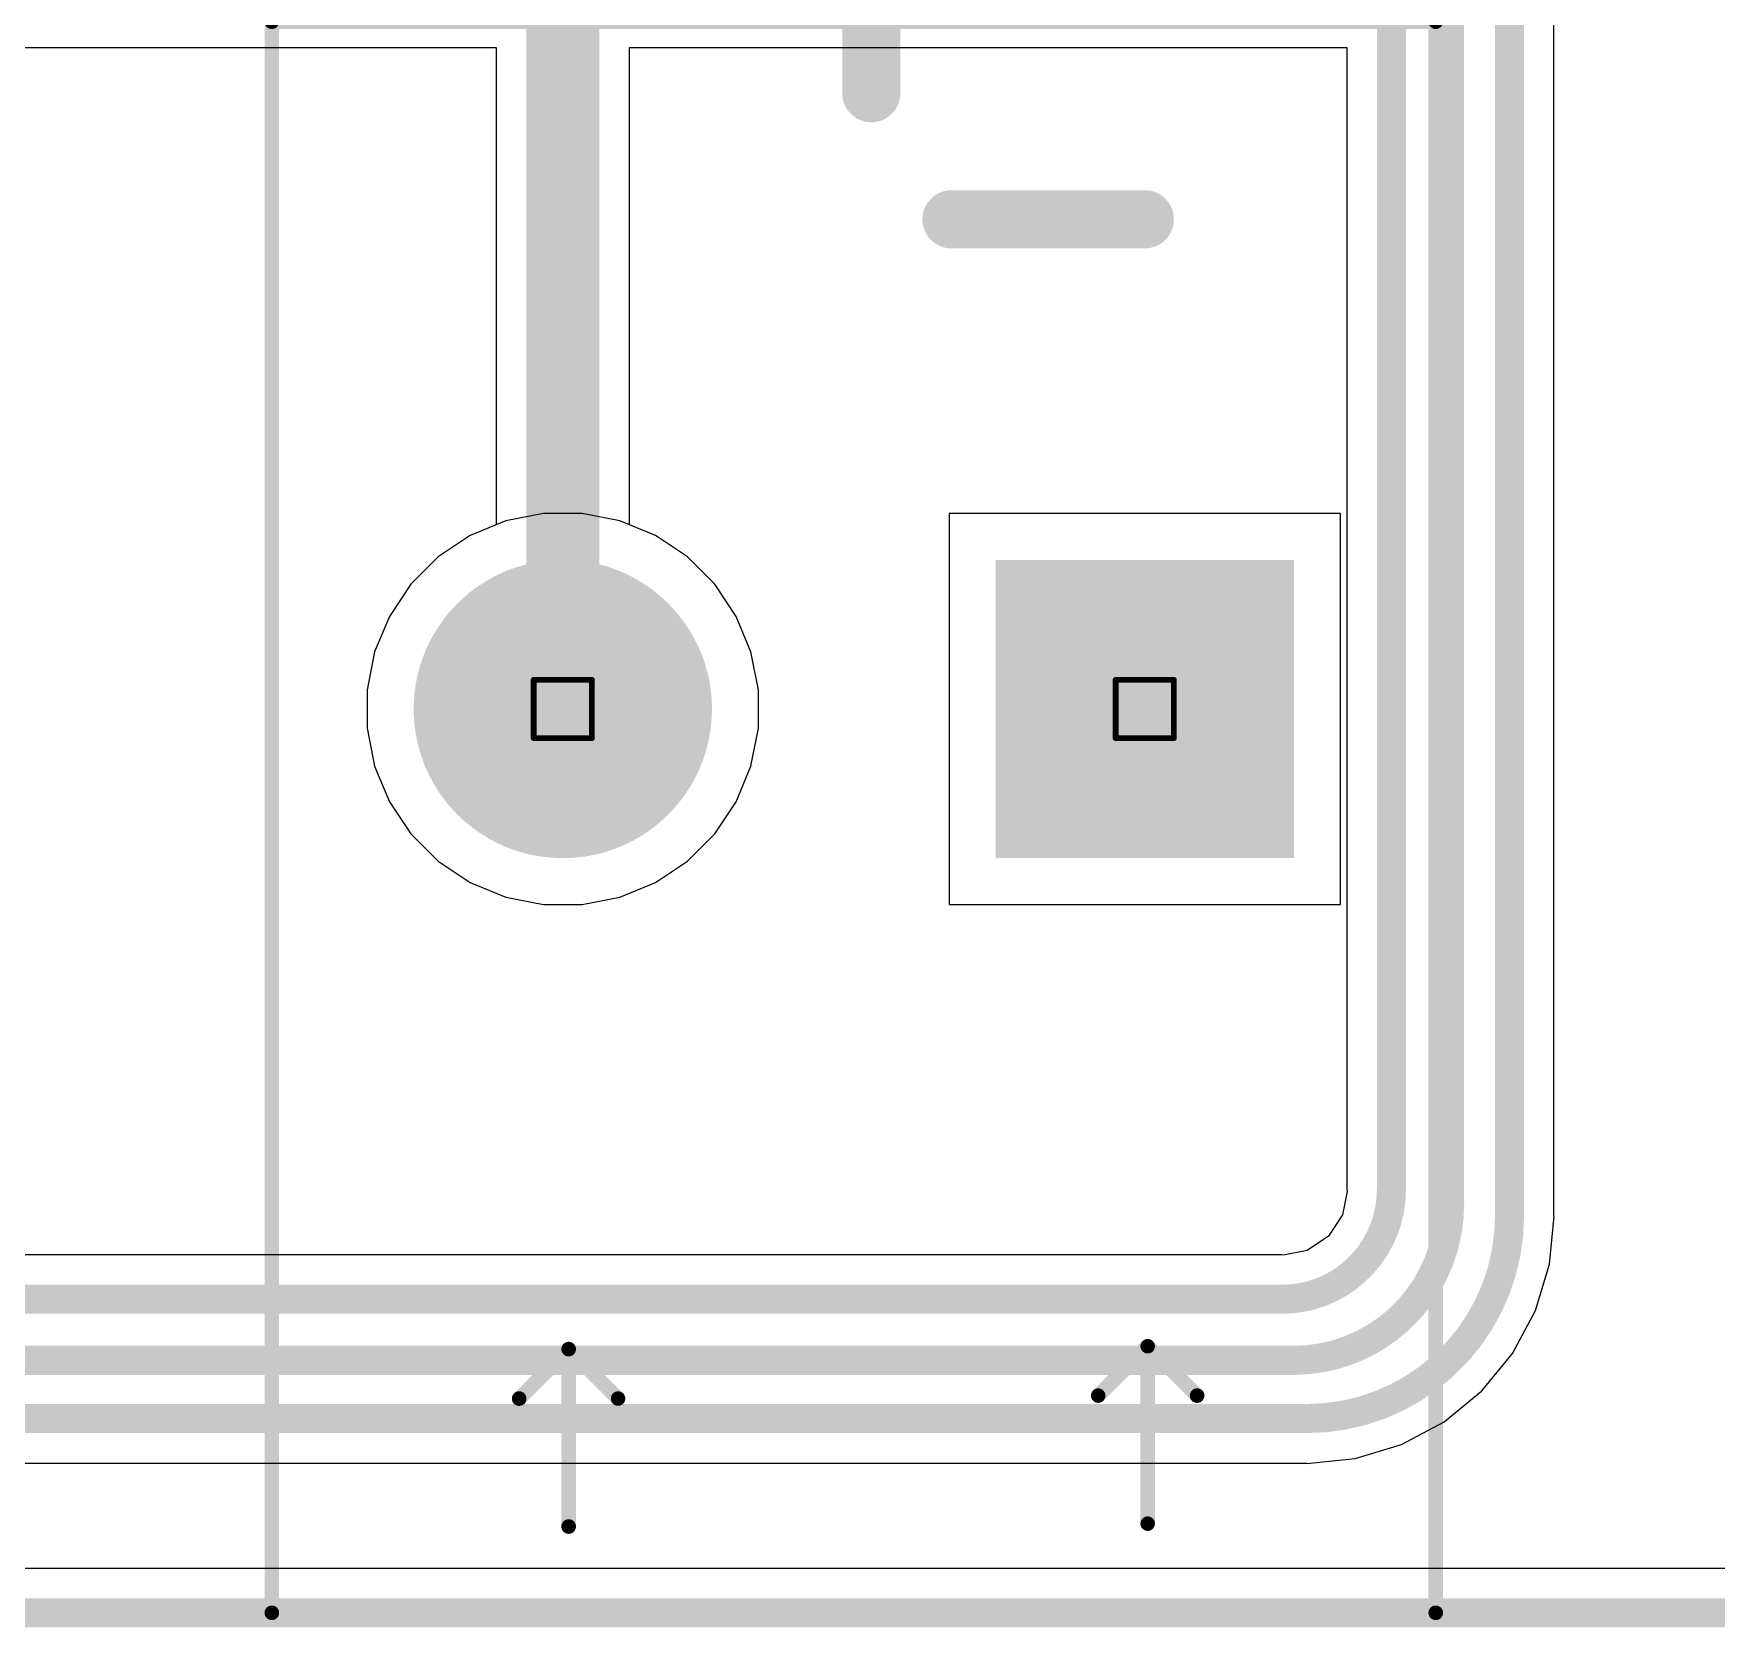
# Model space of a CAD drawing. Header units: inches. Extents: x -25 to 209, y 65 to 158.
# Drawn here: x 54.03 to 68.72, y 65.19 to 79.11 of the extents above; entities that cross this region are included whole.
import ezdxf

# ---------------------------------------------------------------- set-up
doc = ezdxf.new("R2010")
doc.units = ezdxf.units.IN
for name, color, linetype in [('Board Outline', 216, 'Continuous'), ('Bottom Layer', 5, 'Continuous'), ('Bottom Solder', 6, 'Continuous'), ('Drill Drawing', 1, 'Continuous'), ('Multi-Layer', 9, 'Continuous'), ('Pad Holes', 156, 'Continuous'), ('Top Layer', 1, 'Continuous'), ('Top Overlay', 2, 'Continuous'), ('Top Solder', 216, 'Continuous')]:
    doc.layers.add(name, color=color, linetype=linetype)

# ---------------------------------------------------------------- blocks, each defined once
blk = doc.blocks.new('TB008A_508_02BE_7')
at = {"layer": 'Bottom Layer'}
blk.add_hatch(color=5, dxfattribs=at).paths.add_polyline_path([(-3.74, 1.2), (-1.34, 1.2), (-1.34, -1.2), (-3.74, -1.2)])
h = blk.add_hatch(color=5, dxfattribs=at)
edge = h.paths.add_edge_path()
edge.add_arc((2.54, 0), 1.2, 0, 360)
at = {"layer": 'Bottom Solder'}
blk.add_hatch(color=6, dxfattribs=at).paths.add_polyline_path([(-3.842, 1.302), (-1.238, 1.302), (-1.238, -1.302), (-3.842, -1.302)])
h = blk.add_hatch(color=6, dxfattribs=at)
edge = h.paths.add_edge_path()
edge.add_arc((2.54, 0), 1.302, 0, 360)
at = {"layer": 'Multi-Layer'}
h = blk.add_hatch(color=9, dxfattribs=at)
edge = h.paths.add_edge_path()
edge.add_arc((2.54, 0), 1.2, 0, 360)
at = {"layer": 'Pad Holes'}
h = blk.add_hatch(color=7, dxfattribs=at)
edge = h.paths.add_edge_path()
edge.add_arc((-2.54, 0), 0.8, 0, 360)
h = blk.add_hatch(color=7, dxfattribs=at)
edge = h.paths.add_edge_path()
edge.add_arc((2.54, 0), 0.8, 0, 360)
at = {"layer": 'Top Layer'}
blk.add_hatch(color=1, dxfattribs=at).paths.add_polyline_path([(-3.74, 1.2), (-1.34, 1.2), (-1.34, -1.2), (-3.74, -1.2)])
h = blk.add_hatch(color=1, dxfattribs=at)
edge = h.paths.add_edge_path()
edge.add_arc((2.54, 0), 1.2, 0, 360)
at = {"layer": 'Top Solder'}
blk.add_hatch(color=216, dxfattribs=at).paths.add_polyline_path([(-3.842, 1.302), (-1.238, 1.302), (-1.238, -1.302), (-3.842, -1.302)])
h = blk.add_hatch(color=216, dxfattribs=at)
edge = h.paths.add_edge_path()
edge.add_arc((2.54, 0), 1.302, 0, 360)
at = {"layer": 'Top Overlay'}
for points in [[(5.08, 7.89, 0.127, 0.127, 0), (-5.08, 7.89, 0.127, 0.127, 0)], [(-5.08, 7.89, 0.127, 0.127, 0), (-5.08, -6, 0.127, 0.127, 0)], [(5.08, 7.89, 0.127, 0.127, 0), (5.08, -6, 0.127, 0.127, 0)], [(2.489, 5.588, 0.127, 0.127, 0), (2.489, 7.137, 0.127, 0.127, 0)], [(-2.565, 7.112, 0.127, 0.127, 0), (-2.565, 5.563, 0.127, 0.127, 0)], [(-2.565, 5.563, 0.127, 0.127, 0), (-2.997, 5.994, 0.127, 0.127, 0)], [(-2.134, 5.994, 0.127, 0.127, 0), (-2.565, 5.563, 0.127, 0.127, 0)], [(2.489, 5.588, 0.127, 0.127, 0), (2.057, 6.02, 0.127, 0.127, 0)], [(2.921, 6.02, 0.127, 0.127, 0), (2.489, 5.588, 0.127, 0.127, 0)], [(5.08, -6, 0.127, 0.127, 0), (-5.08, -6, 0.127, 0.127, 0)]]:
    blk.add_lwpolyline(points, format="xyseb", dxfattribs=at)
for points in [[(-5.112, 7.89, 0.0635, 0.0635, 1), (-5.048, 7.89, 0.0635, 0.0635, 1)], [(-5.112, 7.89, 0.0635, 0.0635, 1), (-5.048, 7.89, 0.0635, 0.0635, 1)], [(5.048, 7.89, 0.0635, 0.0635, 1), (5.112, 7.89, 0.0635, 0.0635, 1)], [(5.048, 7.89, 0.0635, 0.0635, 1), (5.112, 7.89, 0.0635, 0.0635, 1)], [(2.457, 7.137, 0.0635, 0.0635, 1), (2.521, 7.137, 0.0635, 0.0635, 1)], [(-2.597, 7.112, 0.0635, 0.0635, 1), (-2.534, 7.112, 0.0635, 0.0635, 1)], [(-3.029, 5.994, 0.0635, 0.0635, 1), (-2.965, 5.994, 0.0635, 0.0635, 1)], [(-2.165, 5.994, 0.0635, 0.0635, 1), (-2.102, 5.994, 0.0635, 0.0635, 1)], [(2.026, 6.02, 0.0635, 0.0635, 1), (2.089, 6.02, 0.0635, 0.0635, 1)], [(2.889, 6.02, 0.0635, 0.0635, 1), (2.953, 6.02, 0.0635, 0.0635, 1)], [(-2.597, 5.563, 0.0635, 0.0635, 1), (-2.534, 5.563, 0.0635, 0.0635, 1)], [(-2.597, 5.563, 0.0635, 0.0635, 1), (-2.534, 5.563, 0.0635, 0.0635, 1)], [(-2.597, 5.563, 0.0635, 0.0635, 1), (-2.534, 5.563, 0.0635, 0.0635, 1)], [(2.457, 5.588, 0.0635, 0.0635, 1), (2.521, 5.588, 0.0635, 0.0635, 1)], [(2.457, 5.588, 0.0635, 0.0635, 1), (2.521, 5.588, 0.0635, 0.0635, 1)], [(2.457, 5.588, 0.0635, 0.0635, 1), (2.521, 5.588, 0.0635, 0.0635, 1)], [(-5.112, -6, 0.0635, 0.0635, 1), (-5.048, -6, 0.0635, 0.0635, 1)], [(-5.112, -6, 0.0635, 0.0635, 1), (-5.048, -6, 0.0635, 0.0635, 1)], [(5.048, -6, 0.0635, 0.0635, 1), (5.112, -6, 0.0635, 0.0635, 1)], [(5.048, -6, 0.0635, 0.0635, 1), (5.112, -6, 0.0635, 0.0635, 1)]]:
    blk.add_lwpolyline(points, format="xyseb", close=True, dxfattribs=at)

msp = doc.modelspace()

# ---------------------------------------------------------------- linework, layer by layer
at = {"layer": 'Board Outline'}
msp.add_lwpolyline([(-20.8, 65.32, 0.254, 0.254, 0), (73.2, 65.32, 0.254, 0.254, 0)], format="xyseb", dxfattribs=at)
at = {"layer": 'Bottom Layer'}
for p, q in [((58.48, 74.918), (58.15, 74.852)), ((58.816, 74.918), (58.48, 74.918)), ((59.146, 74.852), (58.816, 74.918)), ((65.436, 74.918), (62.02, 74.918)), ((62.02, 74.918), (62.02, 71.502)), ((65.436, 71.502), (65.436, 74.918)), ((58.15, 74.852), (57.839, 74.724)), ((59.457, 74.724), (59.146, 74.852)), ((57.839, 74.724), (57.559, 74.537)), ((59.737, 74.537), (59.457, 74.724)), ((57.559, 74.537), (57.321, 74.299)), ((59.974, 74.299), (59.737, 74.537)), ((57.321, 74.299), (57.134, 74.019)), ((60.161, 74.019), (59.974, 74.299)), ((57.134, 74.019), (57.005, 73.708)), ((60.29, 73.708), (60.161, 74.019)), ((57.005, 73.708), (56.94, 73.378)), ((60.356, 73.378), (60.29, 73.708)), ((56.94, 73.378), (56.94, 73.042)), ((60.356, 73.042), (60.356, 73.378)), ((56.94, 73.042), (57.005, 72.712)), ((60.29, 72.712), (60.356, 73.042)), ((57.005, 72.712), (57.134, 72.401)), ((60.161, 72.401), (60.29, 72.712)), ((57.134, 72.401), (57.321, 72.121)), ((59.974, 72.121), (60.161, 72.401)), ((57.321, 72.121), (57.559, 71.883)), ((59.737, 71.883), (59.974, 72.121)), ((57.559, 71.883), (57.839, 71.696)), ((59.457, 71.696), (59.737, 71.883)), ((57.839, 71.696), (58.15, 71.568)), ((59.146, 71.568), (59.457, 71.696)), ((58.15, 71.568), (58.48, 71.502)), ((58.816, 71.502), (59.146, 71.568)), ((58.48, 71.502), (58.816, 71.502)), ((62.02, 71.502), (65.436, 71.502)), ((73.371, 65.708), (5.039, 65.708))]:
    msp.add_line(p, q, dxfattribs=at)
at = {"layer": 'Drill Drawing'}
for points in [[(58.394, 73.464, 0.0508, 0.0508, 0), (58.902, 73.464, 0.0508, 0.0508, 0)], [(58.394, 72.956, 0.0508, 0.0508, 0), (58.394, 73.464, 0.0508, 0.0508, 0)], [(58.902, 72.956, 0.0508, 0.0508, 0), (58.902, 73.464, 0.0508, 0.0508, 0)], [(63.474, 73.464, 0.0508, 0.0508, 0), (63.982, 73.464, 0.0508, 0.0508, 0)], [(63.474, 72.956, 0.0508, 0.0508, 0), (63.474, 73.464, 0.0508, 0.0508, 0)], [(63.982, 72.956, 0.0508, 0.0508, 0), (63.982, 73.464, 0.0508, 0.0508, 0)], [(58.394, 72.956, 0.0508, 0.0508, 0), (58.902, 72.956, 0.0508, 0.0508, 0)], [(63.474, 72.956, 0.0508, 0.0508, 0), (63.982, 72.956, 0.0508, 0.0508, 0)]]:
    msp.add_lwpolyline(points, format="xyseb", dxfattribs=at)
for points in [[(58.381, 73.464, 0.0254, 0.0254, 1), (58.407, 73.464, 0.0254, 0.0254, 1)], [(58.381, 73.464, 0.0254, 0.0254, 1), (58.407, 73.464, 0.0254, 0.0254, 1)], [(58.889, 73.464, 0.0254, 0.0254, 1), (58.915, 73.464, 0.0254, 0.0254, 1)], [(58.889, 73.464, 0.0254, 0.0254, 1), (58.915, 73.464, 0.0254, 0.0254, 1)], [(63.461, 73.464, 0.0254, 0.0254, 1), (63.487, 73.464, 0.0254, 0.0254, 1)], [(63.461, 73.464, 0.0254, 0.0254, 1), (63.487, 73.464, 0.0254, 0.0254, 1)], [(63.969, 73.464, 0.0254, 0.0254, 1), (63.995, 73.464, 0.0254, 0.0254, 1)], [(63.969, 73.464, 0.0254, 0.0254, 1), (63.995, 73.464, 0.0254, 0.0254, 1)], [(58.381, 72.956, 0.0254, 0.0254, 1), (58.407, 72.956, 0.0254, 0.0254, 1)], [(58.381, 72.956, 0.0254, 0.0254, 1), (58.407, 72.956, 0.0254, 0.0254, 1)], [(58.889, 72.956, 0.0254, 0.0254, 1), (58.915, 72.956, 0.0254, 0.0254, 1)], [(58.889, 72.956, 0.0254, 0.0254, 1), (58.915, 72.956, 0.0254, 0.0254, 1)], [(63.461, 72.956, 0.0254, 0.0254, 1), (63.487, 72.956, 0.0254, 0.0254, 1)], [(63.461, 72.956, 0.0254, 0.0254, 1), (63.487, 72.956, 0.0254, 0.0254, 1)], [(63.969, 72.956, 0.0254, 0.0254, 1), (63.995, 72.956, 0.0254, 0.0254, 1)], [(63.969, 72.956, 0.0254, 0.0254, 1), (63.995, 72.956, 0.0254, 0.0254, 1)]]:
    msp.add_lwpolyline(points, format="xyseb", close=True, dxfattribs=at)
at = {"layer": 'Top Layer'}
for p, q in [((67.3, 68.784), (67.3, 82.541)), ((46.53, 78.985), (58.065, 78.985)), ((58.065, 78.985), (58.065, 74.817)), ((59.23, 74.817), (59.23, 78.985)), ((59.23, 78.985), (65.493, 78.985)), ((65.493, 78.985), (65.493, 69.012)), ((58.065, 74.817), (57.839, 74.724)), ((59.457, 74.724), (59.23, 74.817)), ((57.839, 74.724), (57.559, 74.537)), ((59.737, 74.537), (59.457, 74.724)), ((57.559, 74.537), (57.321, 74.299)), ((59.974, 74.299), (59.737, 74.537)), ((57.321, 74.299), (57.134, 74.019)), ((60.161, 74.019), (59.974, 74.299)), ((57.134, 74.019), (57.005, 73.708)), ((60.29, 73.708), (60.161, 74.019)), ((57.005, 73.708), (56.94, 73.378)), ((60.356, 73.378), (60.29, 73.708)), ((56.94, 73.378), (56.94, 73.042)), ((60.356, 73.042), (60.356, 73.378)), ((56.94, 73.042), (57.005, 72.712)), ((60.29, 72.712), (60.356, 73.042)), ((57.005, 72.712), (57.134, 72.401)), ((60.161, 72.401), (60.29, 72.712)), ((57.134, 72.401), (57.321, 72.121)), ((59.974, 72.121), (60.161, 72.401)), ((57.321, 72.121), (57.559, 71.883)), ((59.737, 71.883), (59.974, 72.121)), ((57.559, 71.883), (57.839, 71.696)), ((59.457, 71.696), (59.737, 71.883)), ((57.839, 71.696), (58.15, 71.568)), ((59.146, 71.568), (59.457, 71.696)), ((58.15, 71.568), (58.48, 71.502)), ((58.816, 71.502), (59.146, 71.568)), ((58.48, 71.502), (58.816, 71.502)), ((65.496, 68.998), (65.455, 68.793)), ((65.493, 69.012), (65.496, 68.998)), ((65.455, 68.793), (65.331, 68.607)), ((67.262, 68.363), (67.303, 68.784)), ((67.303, 68.784), (67.3, 68.784)), ((65.331, 68.607), (65.145, 68.483)), ((65.145, 68.483), (64.94, 68.443)), ((64.926, 68.446), (1.268, 68.446)), ((64.94, 68.443), (64.926, 68.446)), ((67.139, 67.958), (67.262, 68.363)), ((66.939, 67.584), (67.139, 67.958)), ((66.67, 67.257), (66.939, 67.584)), ((66.343, 66.988), (66.67, 67.257)), ((65.97, 66.789), (66.343, 66.988)), ((65.565, 66.666), (65.97, 66.789)), ((-14.71, 66.627), (65.143, 66.627)), ((65.143, 66.624), (65.565, 66.666)), ((65.143, 66.627), (65.143, 66.624)), ((73.371, 65.708), (-20.971, 65.708))]:
    msp.add_line(p, q, dxfattribs=at)
for points in [[(65.881, 69.012, 0.254, 0.254, 0), (65.881, 88.646, 0.254, 0.254, 0)], [(66.389, 68.885, 0.254, 0.254, 0), (66.389, 87.387, 0.254, 0.254, 0)], [(66.912, 68.784, 0.254, 0.254, 0), (66.912, 86.208, 0.254, 0.254, 0)], [(58.648, 73.21, 0.635, 0.635, 0), (58.648, 82.18, 0.635, 0.635, 0)], [(61.341, 78.586, 0.508, 0.508, 0), (61.341, 79.481, 0.508, 0.508, 0)], [(62.041, 77.485, 0.508, 0.508, 0), (63.728, 77.485, 0.508, 0.508, 0)], [(65.881, 69.012, 0.254, 0.254, -0.414214), (64.926, 68.057, 0.254, 0.254, 0)], [(66.389, 68.885, 0.254, 0.254, -0.414214), (65.028, 67.524, 0.254, 0.254, 0)], [(66.912, 68.784, 0.254, 0.254, -0.414214), (65.143, 67.016, 0.254, 0.254, 0)], [(-14.26, 68.057, 0.254, 0.254, 0), (64.926, 68.057, 0.254, 0.254, 0)], [(-14.532, 67.524, 0.254, 0.254, 0), (65.028, 67.524, 0.254, 0.254, 0)], [(-14.71, 67.016, 0.254, 0.254, 0), (65.143, 67.016, 0.254, 0.254, 0)]]:
    msp.add_lwpolyline(points, format="xyseb", dxfattribs=at)
for points in [[(61.214, 78.586, 0.254, 0.254, 1), (61.468, 78.586, 0.254, 0.254, 1)], [(61.914, 77.485, 0.254, 0.254, 1), (62.168, 77.485, 0.254, 0.254, 1)], [(63.601, 77.485, 0.254, 0.254, 1), (63.855, 77.485, 0.254, 0.254, 1)], [(58.489, 73.21, 0.318, 0.318, 1), (58.806, 73.21, 0.318, 0.318, 1)], [(65.818, 69.012, 0.127, 0.127, 1), (65.945, 69.012, 0.127, 0.127, 1)], [(65.818, 69.012, 0.127, 0.127, 1), (65.945, 69.012, 0.127, 0.127, 1)], [(66.326, 68.885, 0.127, 0.127, 1), (66.453, 68.885, 0.127, 0.127, 1)], [(66.326, 68.885, 0.127, 0.127, 1), (66.453, 68.885, 0.127, 0.127, 1)], [(66.848, 68.784, 0.127, 0.127, 1), (66.975, 68.784, 0.127, 0.127, 1)], [(66.848, 68.784, 0.127, 0.127, 1), (66.975, 68.784, 0.127, 0.127, 1)], [(64.862, 68.057, 0.127, 0.127, 1), (64.989, 68.057, 0.127, 0.127, 1)], [(64.862, 68.057, 0.127, 0.127, 1), (64.989, 68.057, 0.127, 0.127, 1)], [(64.964, 67.524, 0.127, 0.127, 1), (65.091, 67.524, 0.127, 0.127, 1)], [(64.964, 67.524, 0.127, 0.127, 1), (65.091, 67.524, 0.127, 0.127, 1)], [(65.08, 67.016, 0.127, 0.127, 1), (65.207, 67.016, 0.127, 0.127, 1)], [(65.08, 67.016, 0.127, 0.127, 1), (65.207, 67.016, 0.127, 0.127, 1)]]:
    msp.add_lwpolyline(points, format="xyseb", close=True, dxfattribs=at)

# ---------------------------------------------------------------- block references
at = {"rotation": 180}
msp.add_blockref('TB008A_508_02BE_7', (61.188, 73.21), dxfattribs=at)

doc.saveas('drawing.dxf')
